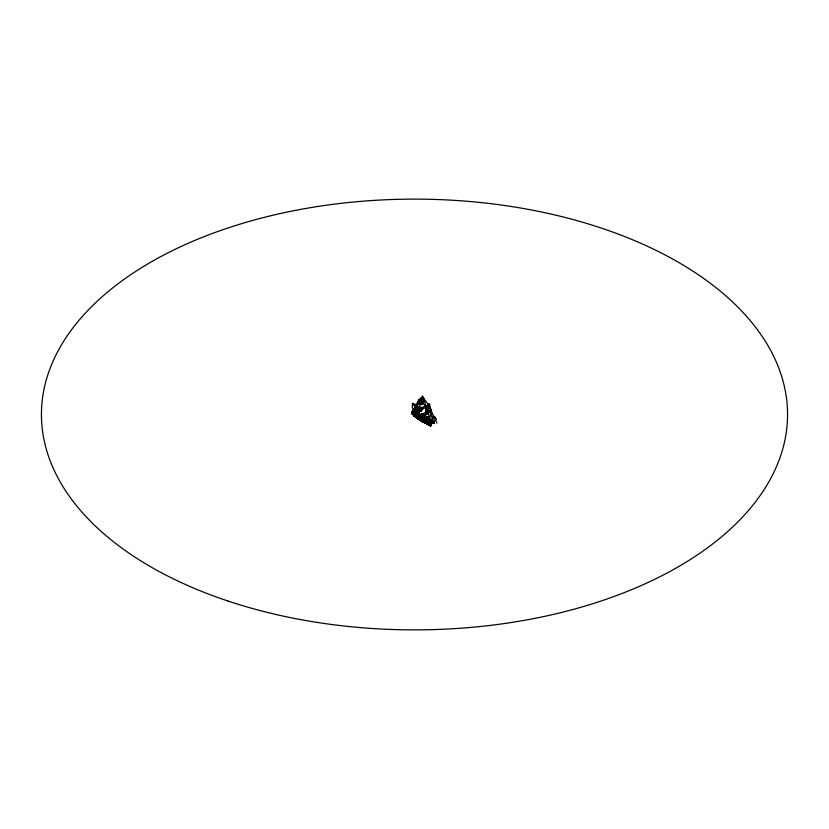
<?xml version="1.0" encoding="UTF-8"?>
<svg xmlns="http://www.w3.org/2000/svg" width="829" height="829" viewBox="0 0 829 829"><rect width="100%" height="100%" fill="white"/><g stroke="black" fill="none" stroke-linecap="round" stroke-linejoin="round"><path stroke-width="1.24" d="M417.163 417.692C415.567 416.282 416.8 415.547 417.775 418.479M422.013 401.764L421.816 402.531M425.059 422.023L426.21 422.925M426.987 423.619C425.557 423.971 421.422 420.707 422.738 420.987M422.749 420.842L422.676 421.795L424.365 422.541M424.023 421.65L423.443 421.277L424.251 422.583M423.774 421.909L423.391 421.308L423.215 422.21M414.573 416.199L417.412 417.578L417.526 418.593L413.754 414.655L418.148 417.837M416.541 417.443L417.298 418.199M420.21 420.106L417.94 418.106L418.407 418.448M418.106 418.635C417.298 417.433 420.749 422.23 424.624 422.831M418.956 419.205L419.111 419.132M419.443 419.256L418.811 419.319M423.142 421.443C424.697 422.624 422.365 421.671 420.013 419.868L420.23 419.982M421.163 420.469L421.619 420.624M416.459 417.484L416.054 416.666L419.184 419.909M426.23 421.795C424.935 420.956 427.381 421.971 425.515 421.733M426.168 423.37C436.386 432.013 426.894 415.174 433.909 422.894C428.945 422.925 429.453 421.453 433.909 422.894C432.79 423.018 425.795 414.241 428.541 418.344M433.733 422.666L433.546 423.515L431.847 422.863A1.876 0.86 44 0 0 431.494 422.749L432.044 422.438A1.876 1.223 78.9 0 1 432.365 422.552L433.816 423.36L433.598 422.738M414.5 416.531L414.541 414.054L413.443 412.314A1.876 1.161 -3.5 0 1 413.205 412.117C413.598 409.972 412.624 412.106 414.293 412.345L414.345 411.619C411.93 411.246 412.79 412.168 414.065 413.443M425.826 421.681L429.298 422.707M413.267 413.06L413.246 410.604M412.852 414.303L414.697 415.712L415.122 414.614L414.997 415.329L412.521 413.775L414.096 414.842A3.648 2.104 -60 0 1 414.386 415.505L414.894 415.94A12.052 7.409 -3.5 0 0 415.215 416.293L416.78 417.775M426.831 421.92L426.759 420.997A23.761 13.72 -60 0 1 427.215 420.697M414.179 414.635L414.023 414.023C412.179 415.256 415.598 415.215 414.635 413.391M426.51 422.054L426.831 421.039M414.863 409.174L414.987 408.479L415.961 409.536M422.614 420.914C422.065 421.94 424.811 421.868 423.536 421.246M423.909 421.526L423.194 421.702M425.805 421.743L426.293 421.391M421.412 420.8L420.034 419.868L420.521 419.588M420.22 419.401L420.521 419.992M422.386 420.645L421.982 421.422M418.334 418.728C417.837 417.733 417.101 418.686 418.438 419.36M413.982 410.728L414.106 410.738A1.243 0.715 -60 0 0 414.324 410.542L414.407 410.438M416.013 416.769C417.153 418.593 413.288 413.65 419.028 418.427M417.101 417.35L417.412 417.971M417.909 418.282L418.355 418.583L418.085 418.054M427.515 412.137L427.546 413.07M428.189 412.49L427.401 412.376M417.806 414.749C418.054 418.407 412.189 412.023 415.754 410.023M418.448 407.982L418.977 407.453L415.474 415.018L415.412 416.448L416.997 417.806M416.666 416.697C415.733 418.49 415.526 413.837 415.267 415.536L415.433 416.707M414.894 415.205L415.122 414.614L414.894 415.256L412.925 414.179L414.231 414.966L413.474 413.319L413.567 414.852M414.531 409.453L415.567 406.593L414.22 409.132L415.163 410.106C415.806 411.557 413.889 410.51 413.775 410.821C414.904 411.64 416.914 412.365 417.391 414.148L419.65 417.433L425.557 420.469M430.624 422.303L429.66 421.298L431.07 423.039L431.774 422.572A1.896 1.088 60 0 1 432.116 422.697L433.722 423.505L433.95 422.883L430.707 420.686M414.914 415.246L414.914 414.241M412.262 413.567L413.153 414.873L414.531 414.676M414.179 410.666L413.06 409.599L413.205 410.127A26.756 10.922 48.4 0 1 415.246 411.308L414.5 409.806L415.588 409.837M428.417 419.868C422.282 417.505 425.443 418.241 428.593 420.054C431.018 423.422 431.577 420.148 433.401 422.603M414.531 409.92L415.516 410.345L416.448 413.132L419.795 417.381C421.982 419.795 424.054 418.956 425.515 419.101M434.023 422.065L433.557 422.023M414.251 411.495L415.319 410.852L413.982 410.075A3.793 2.186 -60 0 0 414.22 409.132L416.013 409.619M433.671 422.23L428.324 407.847M433.878 422.034L434.189 422.562L433.816 422.168M436.956 423.163L433.38 415.464M421.101 419.308L420.686 418.718L421.132 419.08M424.002 421.028L424.583 420.738M418.883 418.065L418.614 417.381L419.07 418.458L424.831 421.609M419.743 418.023L419.878 418.749L420.075 418.231M421.857 419.743L422.21 419.94M423.039 419.93L423.225 420.635L423.412 420.116M420.251 419.039L425.546 421.878L428.904 422.645M418.541 417.837L417.806 416.697M417.971 417.122C417.256 416.655 417.743 417.122 418.458 417.111M412.096 412.407C410.935 412.915 414.842 413.495 415.018 415.329M412.034 413.122L412.21 411.588L413.816 410.852M415.339 409.889L415.837 411.008C413.795 412.21 415.64 409.702 416.417 411.961M416.572 416.438L415.205 416.572M414.22 409.93L415.008 409.35M415.122 414.604A23.761 13.72 -60 0 0 414.676 414.904L413.723 412.624L414.065 413.039M416.718 416.085L416.718 415.194L416.396 415.878M421.039 418.946L421.091 418.914M422.925 419.992L423.267 420.614L422.997 420.034M418.552 417.64L418.821 418.085M415.464 415.578L415.391 414.925L415.826 415.246M414.148 412.272L413.992 411.94M413.951 413.381L413.992 412.78M413.94 410.852L415.184 410.966L414.832 412.158M416.914 416.251L416.604 416.023M427.94 421.236L428.085 420.241A23.761 13.72 -60 0 1 429.474 419.422C431.422 419.474 432.261 426.5 429.764 424.894M430.717 421.008L431.142 421.888C426.831 421.702 423.028 419.412 420.987 416.8M414.272 411.65L414.241 412.251M413.433 413.215L413.07 412.086L412.054 412.946M413.174 411.371C413.775 412.127 413.588 410.624 413.184 412.023M413.847 413.246L413.744 412.666M414.168 412.231L414.241 411.837M421.847 399.464L422.23 397.215L421.381 401.692M427.847 421.122L427.971 420.531M420.386 417.899L425.65 420.438L424.168 420.179M414.583 416.479L414.738 415.712L415.847 416.303L414.997 415.94M414.946 415.951L414.345 416.51C411.982 414.904 415.443 417.464 414.179 415.702A3.917 2.259 -60 0 0 413.837 415.091L412.987 414.158M415.339 410.469L415.692 411.412L416.085 410.769M417.412 415.992C417.111 411.225 413.889 414.987 415.132 413.194M413.474 409.764C411.754 410.065 415.443 408.79 415.111 411.194M415.412 414.935L414.303 413.733M413.288 411.308C409.713 410.023 418.79 411.961 412.863 409.806M415.536 415.08L417.889 416.396M412.407 413.35L414.231 414.117L414.811 413.433M414.396 413.785C413.961 410.075 418.003 413.018 417.64 412.635M431.111 421.443L430.904 422.666L436.365 419.515L435.422 417.298M431.577 421.37L432.127 421.681M431.391 421.474L432.189 421.774M432.945 422.293L432.448 422.199M416.282 413.308L415.547 414.645M421.287 401.64L422.272 397.164L428.106 404.106L433.349 415.526M432.831 422.417L432.292 422.096M413.381 413.132L412.935 412.065L413.474 413.64M413.681 412.117L413.484 411.246L413.049 412.21L414.811 412.459M413.049 412.054L412.49 412.842M414.914 406.334L415.319 404.438L412.852 403.723M412.158 414.117C411.858 413.277 413.733 412.562 413.049 412.946L413.433 412.396M413.484 411.246L413.35 411.868L413.826 411.391M427.463 409.972L428.251 407.909M413.215 411.764L413.132 410.966M413.091 412.977L413.174 412.593M424.552 419.733L421.132 417.06L421.453 418.241M430.044 424.552L430.738 425.401L427.971 423.816M421.205 401.578L422.282 397.184L423.07 401.806L422.168 404.417C425.381 392.873 418.531 397.588 417.992 403.92M412.842 411.505L413.153 411.06L413.122 411.961M414.687 415.308L414.51 415.412A10.508 6.466 -3.5 0 0 414.801 415.847L415.402 416.479L415.857 415.142M414.189 410.656L415.194 410.718M415.277 413.536C415.308 410.314 420.22 407.93 418.324 407.661M415.868 413.764L416.21 412.604M417.702 416.562L418.624 413.847M417.94 416.738L419.008 414.117M418.956 417.453L419.826 414.697M420.831 402.656L422.002 404.376L422.645 401.609L422.199 397.164L421.111 401.526M419.101 417.557L419.94 414.78M419.277 417.35L417.764 416.376M414.407 413.308L414.624 412.407M414.863 413.837L414.914 413.143L415.381 413.464M415.215 414.085L415.236 413.402M427.36 409.92L428.033 407.941M413.225 410.137L413.225 410.106A27.17 11.088 48.4 0 1 415.288 411.339L416.262 410.894M421.816 402.314L422.344 402.666L421.453 404.5L421.971 401.982M420.945 402.718L421.971 404.417C422.541 389.215 423.629 397.827 422.168 404.417M425.443 417.692L424.645 419.37M425.588 418.044L425.339 418.977A23.481 13.554 -60 0 1 425.816 418.811M425.37 419.484L425.764 418.241L425.464 419.422M427.277 409.868L427.816 407.847M414.728 412.51L414.946 411.516M428.821 407.153L428.023 404.086L426.914 408.137L427.888 409.08L426.634 408.013L428.023 404.086L428.904 407.194M425.204 417.826L424.997 419.267M425.298 419.008L425.816 417.899M414.769 416.054L416.738 417.184A20.062 11.585 -60 0 0 416.386 417.391L416.438 416.593L415.982 417.122M427.194 409.806L427.785 407.795L428.303 411.505L427.557 413.847L426.179 412.78M417.868 403.847L419.039 399.951L421.028 401.578M415.484 412.863L415.381 412.065L415.402 412.863M419.319 417.267L420.054 414.863M426.78 408.065L428.023 404.127M424.676 419.256L425.204 418.79M414.386 416.106L417.36 417.733M418.085 418.448L414.396 416.365L417.878 418.583M423.308 402.293L422.438 400.935M429.184 407.474L428.603 408.106M425.267 420.075L426.054 417.65M417.743 403.775L419.028 399.972L415.402 406.635M421.018 411.163L422.417 408.324M429.37 424.635L430.116 424.862M425.08 419.992L425.919 417.588M414.645 409.609L413.598 410.707L413.132 409.93M427.888 408.987L428.583 407.049M415.153 412.676L415.505 412.117M415.505 412.573L415.588 412.251M423.246 408.345L422.303 407.443M427.65 413.018L429.132 412.075M425.785 417.526L424.697 420.376M417.629 403.713L419.039 399.951M418.676 416.821L419.557 414.521M420.883 411.08L421.733 408.645L422.065 409.277M414.085 411.422C411.951 410.873 414.956 408.624 415.578 410.542M425.008 419.661L425.65 417.453M428.593 411.712L427.754 413.847L428.427 411.619L428.023 408.697M420.148 415.412L419.806 415.661M414.376 409.298L415.422 406.676M414.22 414.345L413.06 414.231M413.889 414.386L413.526 415.94L414.065 414.137M414.189 414.935L413.712 413.93M418.5 416.811L419.443 414.438M420.821 411.039L421.94 408.137M428.178 420.303L424.365 418.749M419.039 403.226C419.236 404.303 418.883 402.687 418.676 403.682M427.94 409.008L428.728 407.132M418.438 416.552L419.339 414.355M420.759 410.987L421.878 408.707M423.412 415.857L420.676 417.515L424.479 419.702L425.526 417.391M419.474 415.775L419.609 414.987L420.365 415.433L419.609 414.863L425.764 418.365L424.427 419.122M419.837 415.567L420.137 414.894M418.977 412.189L418.251 411.485L425.961 407.153L425.536 412.282L418.914 416.096L418.313 411.516L418.956 412.065M424.635 415.174L431.121 411.433L430.634 415.837L425.07 419.07L424.666 415.153M424.023 419.878L425.857 416.106M424.344 419.661L425.93 416.158M427.899 413.153L427.723 412.179M427.785 413.899L428.738 411.795M422.562 402.417L422.002 402.687M416.085 413.474L418.521 407.878M427.339 423.246C426.272 422.075 427.888 423.246 426.52 422.914M418.065 416.365L419.101 414.179M420.655 410.894L421.692 408.707C422.894 409.029 420.645 409.246 421.142 411.246L422.251 408.231M415.806 413.256L419.122 407.474L418.666 407.992M424.168 419.567L424.769 418.521L424.78 419.878M423.08 407.909L421.94 410.044L420.956 409.132M428.116 423.961L429.95 425.08M430.531 424.862L427.909 424.033M426.614 413.029L427.65 413.982L428.904 411.899M415.37 412.946L418.5 407.713L415.422 413.65M413.723 404.821L419.163 403.65M422.199 402.801L421.65 404.676L422.023 402.479L422.417 404.511M421.992 408.78L422.189 409.35M428.189 412.448L427.173 413.256L426.054 412.117M415.132 410.977L414.231 410.148A3.793 2.186 -60 0 0 414.469 409.205L414.832 408.583L415.06 410.49L419.35 412.106M418.448 409.236L417.443 408.2M421.474 398.552L422.997 398.552L421.723 398.822M418.956 403.371L419.142 403.226M418.811 408.282L418.49 407.319L419.122 407.516M422.23 402.169L422.438 402.127M421.94 408.034L421.743 408.428M427.971 412.541L427.557 412.003M432.697 416.448L432.697 417.246L434.116 417.267L434.116 416.427L432.655 416.427L433.391 416.282M434.075 417.246L434.075 416.448M434.272 417.495L432.728 417.909L433.391 416.977L434.323 417.526L432.759 417.857M419.308 412.075L417.547 411.122M416.863 410.531L418.365 412.013M412.873 412.852C412.863 417.971 412.117 407.692 412.127 413.93L412.552 414.531M412.324 412.438L412.666 413.225M422.997 414.448L424.313 415.505M413.36 410.282L413.692 410.334A15.067 6.155 48.4 0 0 414.956 411.049L414.655 410.925M418.666 403.36L419.215 403.847M414.065 409.889L415.391 410.314M415.785 411.319L414.925 409.671L414.179 409.847M417.194 411.93L418.365 411.702M418.728 411.868L418.417 411.744M424.21 415.588L422.22 414.096M423.298 414.655L423.712 415.028M422.417 402.915L423.308 402.252M418.003 411.94C416.956 411.598 417.92 411.609 417.277 412.759M423.246 408.314L421.36 409.267L420.241 408.086M420.21 411.516L415.122 404.925L414.78 408.552M414.479 409.785L413.35 409.495M421.412 414.334L424.002 415.153L421.412 414.293M421.982 414.096L424.002 415.111M421.681 414.355L422.521 414.438M423.432 414.842L422.697 414.417M422.925 414.977L424.935 416.189M429.101 418.054L428.272 417.308L429.028 418.448M427.733 416.863L428.572 417.474M427.567 416.904L429.007 417.795M429.463 418.189L428.469 417.598L429.712 419.101M429.204 417.93L428.261 417.277L428.676 417.588M422.593 421.598L421.888 421.163L422.375 420.697M414.5 415.091L414.065 414.624M423.101 402.469L421.702 403.07L420.728 402.511M415.723 415.505L415.567 415.971M415.702 415.712L414.987 415.806M416.521 417.049L414.728 415.847L415.857 416.427L415.319 416.407M415.319 413.029L417.806 414.873A23.761 13.72 -60 0 1 419.163 414.023M417.661 418.666L418.272 418.842M421.598 421.215L421.298 420.759M424.013 422.158L422.717 421.961M430.116 421.702L433.857 423.163L430.976 421.205L427.992 412.894M413.111 413.277L413.039 413.132M414.842 412.583L414.137 412.459M417.806 414.873C419.101 412.78 419.453 417.319 418.821 413.992M415.712 416.821L416.179 417.111A23.761 13.72 -60 0 1 416.624 416.832L416.168 416.572M427.826 421.215L428.137 421.101A23.761 13.72 -60 0 1 429.95 420.054L429.484 418.686M427.743 423.173L428.013 422.179M418.262 414.573L418.707 414.293L418.562 415.267M416.21 417.132L416.085 416.231M416.282 416.49L416.624 416.956M425.308 418.521L425.764 418.231L419.723 414.749M428.593 419.868L426.697 419.899L424.438 418.759M427.267 423.101L426.52 423.474L428.189 423.92L424.904 422.935M429.805 425.039L428.541 424.085L429.101 424.293M423.453 419.308L423.35 418.272M423.236 418.469L423.236 419.505M428.572 419.992L429.505 419.35M429.08 424.147L429.339 424.78M429.723 424.158L429.318 424.355A18.134 10.881 -2.1 0 1 428.438 424.054M429.246 424.676C428.489 423.754 430.852 424.593 430.147 425.204M416.054 406.106L417.36 405.495L416.997 407.941L419.412 408.075M421.256 401.764L420.645 399.671L417.681 401.381L417.194 404.749L421.329 402.355M419.246 402.604L420.199 403.226L420.759 400.158L424.002 398.283L424.717 400.697L419.256 404.044L418.293 404.137L417.505 403.06M417.681 402.915L417.723 403.474L417.712 402.894M417.992 402.77L417.992 403.319M418.241 402.635L418.241 403.174M420.666 401.961L420.666 402.552M421.702 401.91L421.733 401.381M417.07 407.36L416.997 407.899M418.22 406.645L418.282 407.194M417.36 407.733L417.319 407.163M419.868 406.552L416.552 408.459L417.236 404.977L421.184 402.697L421.795 404.127M412.365 411.464L413.557 410.645M412.459 411.723L412.096 412.086M415.536 410.034L415.889 410.583M415.878 410.231L415.795 411.464L415.951 410.78L417.702 411.681M421.111 407.619L421.142 408.148M416.065 410.935L415.857 411.485L415.505 410.251M420.21 408.656L422.334 407.422M413.184 413.505L413.132 414.687M416.914 411.598L417.412 412.718M417.256 411.402L417.795 412.5M417.484 411.526L417.256 413.122L417.547 412.593M417.111 412.407L417.37 411.712M418.282 411.961L416.935 412.946M426.976 407.049L421.992 402.604M427.225 406.915L427.225 407.464M426.541 407.889C425.961 406.645 427.505 409.516 428.603 408.065M426.79 407.744L426.759 407.174M427.039 407.599L427.008 407.039M428.324 406.863L429.09 407.35M415.08 416.324L414.78 415.661M414.676 415.982L416.168 417.018M414.573 415.567L415.215 415.92M418.231 414.075L418.396 414.666M414.604 415.764L415.215 416.044M419.091 414.801A23.761 13.72 -60 0 0 417.733 415.65L417.93 414.738L418.003 415.557M418.448 414.863L418.51 415.039M418.707 414.168L418.697 415.516L419.609 415.028M418.583 415.37L420.282 415.298M426.344 412.49L426.344 411.909L426.303 412.469M426.634 411.744L426.593 412.303M423.318 415.609L426.147 417.246M423.101 415.826C423.971 419.412 422.676 413.215 420.562 417.06L420.769 416.79M421.267 417.515L421.049 418.127L420.925 417.111M421.298 417.64L421.122 418.562M420.977 418.179L421.546 418.365L421.35 417.816M423.194 416.904L423.764 417.08L423.495 415.63L423.702 416.583M423.401 417.298L423.609 416.738M426.572 417.484L427.049 418.013M420.624 414.355L426.666 417.837L426.438 417.111L427.122 417.474M427.868 417.401L427.432 418.262M422.262 421.609L422.624 421.671M423.733 422.313L425.049 422.458L423.743 421.909M429.66 420.044L429.329 420.23M428.831 420.593L428.935 419.868M428.375 420.935L428.738 420.303L428.375 420.935L433.546 423.515L430.199 421.66L427.453 421.142M435.443 417.35L431.557 419.629C428.489 420.914 436.759 424.096 432.759 422.842M426.842 423.35L427.111 423.702M431.629 422.479C438.468 425.567 424.096 418.334 433.526 423.546M430.438 421.712L431.132 422.199M430.79 421.888L430.251 421.629M430.956 422.106L431.505 422.427M431.546 422.407L429.764 422.655M428.334 424.137L430.324 424.904M429.153 424.552L429.93 424.106M430.324 425.008L428.686 424.23L429.712 424.355M433.049 422.614L433.909 422.894L431.184 421.277M428.894 424.5L429.712 424.738M414.137 410.044L414.883 409.63M417.65 411.547L417.36 413.184M424.635 419.028L424.852 418.904A23.761 13.72 -60 0 1 427.577 417.37L427.899 417.412M429.049 419.733L429.671 419.412L430.324 420.282M420.386 419.65L420.075 419.474M412.666 413.712L412.852 414.417M416.106 413.329A23.761 13.72 -60 0 1 417.92 412.282L419.173 412.469M413.567 413.992L414.5 414.023M415.961 414.075L415.484 413.153M415.857 413.961L416.065 414.044M417.826 416.863L419.847 417.712M419.08 417.236L418.635 417.795M419.142 417.256L419.723 417.681L417.256 416.013M415.712 409.785L415.785 409.702A15.067 10.653 75 0 1 415.35 409.36L415.992 409.018M412.127 413.93L412.314 411.806M421.961 398.397L423.08 398.034L422.23 397.547L421.671 398.355M422.831 398.376L421.64 398.376M413.308 411.754L413.288 410.956L412.977 412.241M417.909 418.759L419.65 419.743M415.868 413.422L414.22 412.469M422.945 421.982L422.013 421.598M412.697 412.573L412.272 412.054M414.759 409.661L414.5 408.966L414.655 410.003M427.94 417.464L429.142 418.241M416.448 413.132L416.21 411.93M414.355 413.08L414.749 412.718M412.697 411.588L412.946 412.707L414.355 413.143M430.261 421.723L433.702 423.277M430.116 421.588L430.811 421.692M429.287 422.583L431.339 423.018L431.059 422.438M429.495 423.495L431.235 423.785L430.945 423.236M428.593 423.329L427.412 423.111M428.686 423.35L431.132 423.764M429.318 423.567L426.956 423.018M429.93 424.365L430.717 424.189M427.173 413.215L426.013 412.645L428.147 411.412L429.132 412.117M427.153 421.225L424.78 420.407M422.5 398.397L421.857 398.552L422.5 398.366M429.484 424.251L428.282 424.137M414.355 412.583L415.826 413.578M429.899 424.5L430.966 424.707L430.583 423.992M433.308 422.272L434.075 422.324M426.531 423.018L424.738 422.344M429.982 424.759L429.37 424.054L428.562 424.427L428.78 423.64M430.22 425.028L429.557 424.728M428.448 423.982L429.443 424.438M416.137 409.485L412.376 408.065L412.417 403.174L416.065 407.909M415.433 405.329L416.697 405.733L416.479 406.656L417.256 406.428L417.578 408.22L418.645 409.174M424.697 418.614L425.453 419.059L425.64 418.334M429.235 424.583L430.033 425.09L429.681 423.795M430.5 425.453L429.526 424.894M427.339 423.774L426.603 423.36M429.07 424.51L428.614 424.396M417.857 411.723L419.153 412.303M419.049 412.417L418.21 411.598M421.505 414.22L423.764 415.288M423.899 419.94L425.36 420.604M417.795 411.972L418.148 412.075M419.215 412.573L417.526 411.598L417.515 412.51M417.101 410.935L418.49 411.951M421.443 414.345L422.521 414.883M414.914 408.998L415.971 409.516M429.816 421.412L433.453 423.153L429.66 421.287M423.65 422.127L422.572 421.93M422.189 414.687L423.692 415.495M415.205 409.36L415.712 409.681A27.17 19.212 75 0 0 415.37 409.474L415.35 409.371M421.888 421.122L422.997 421.702M422.769 415.764L423.173 416.085L422.116 415.536M416.065 417.049L416.117 417.111A23.73 13.699 -60 0 1 416.552 416.79M428.52 424.365L429.028 424.635L429.059 423.774M416.51 410.687L417.142 411.018M424.427 416.759L425.246 417.122M421.702 420.863L422.614 421.453M432.365 422.552L433.826 423.37M421.754 407.754L421.754 407.215M426.883 412.137L426.925 411.567M428.769 417.889L429.816 419.184M417.92 412.251L417.992 412.293A23.761 13.72 -60 0 0 416.179 413.37M417.702 412.469L417.225 413.557M420.624 414.22L426.769 417.847M423.122 416.334L423.339 415.785A23.481 13.554 -60 0 0 420.676 417.319L421.028 418.5M420.987 417.909L420.707 417.111M416.085 416.541L416.738 416.935M426.738 423.184L427.536 423.598M417.889 418.127L414.469 415.764M427.94 424.023L428.842 424.583M426.344 423.267L430.873 425.982L428.821 424.697M418.655 419.028L419.412 419.464L419.453 418.935M424.355 422.324L425.339 422.894M416.925 410.656L417.795 411.163M415.329 409.391L415.857 409.692L414.604 409.713M419.08 418.313L420.23 419.184M419.536 417.36L423.857 419.971M418.148 416.593L419.173 417.288M417.174 408.044L418.552 409.039L417.319 408.137M429.153 418.386L428.002 417.847M417.464 418.158L418.137 418.749M415.122 413.277L416.127 414.013M417.526 416.49L419.35 417.806M415.723 415.857L414.821 415.194M417.743 408.376L418.738 409.143M428.914 418.635L430.199 420.096M420.386 408.801L421.754 410.044M426.78 413.122L427.754 413.961M426.293 412.842L427.515 413.899M426.78 408.096L427.816 409.039L427.101 408.282M426.458 412.946L427.557 413.961M417.754 411.039L418.458 411.826M415.225 409.754L415.018 409.474A3.793 2.186 -60 0 1 414.78 408.811M423.039 421.992L423.039 421.35M414.914 408.977L414.904 408.977A3.793 2.186 -60 0 0 415.132 409.619M430.292 420.148L430.572 420.728M422.002 404.459L421.267 402.894M430.572 420.645L431.018 421.578L430.8 420.707M430.976 421.205L431.267 421.868M415.039 416.148L414.966 415.36M423.132 415.837L423.381 416.821M418.769 415.174L418.479 414.189L418.707 415.153M428.593 420.531L428.417 419.888M421.205 417.122L421.495 418.344M421.267 416.894L421.495 417.857L420.738 416.749M418.842 413.982L419.07 415.422M427.712 423.07L427.629 422.427M422.065 402.366L422.303 404.459M429.121 419.64L429.194 420.469M427.277 411.371L427.277 411.951M425.308 418.137L425.153 419.018M423.091 416.231L423.246 417.101M422.914 415.837L423.059 416.407M423.018 418.158L422.904 419.308M421.464 407.381L421.464 407.961M418.541 406.459L418.541 407.049M417.992 412.293L417.92 411.474L417.692 412.863M417.091 412.034L417.153 413.516M414.78 415.474L414.78 416.303M414.427 414.106L414.345 416.51M415.36 409.443A26.756 18.922 75 0 1 415.702 409.63M416.21 413.267A23.761 13.72 -60 0 1 418.023 412.22M417.733 414.832A23.761 13.72 -60 0 1 419.091 413.982M417.806 415.692A23.761 13.72 -60 0 1 419.163 414.852M424.407 420.075A23.761 13.72 -60 0 1 424.852 419.764M427.577 418.199A23.761 13.72 -60 0 1 428.023 417.982M428.096 420.22A23.274 13.43 -60 0 1 429.857 419.205M424.479 419.64A23.481 13.554 -60 0 1 424.904 419.36M420.676 417.453A23.481 13.554 -60 0 1 423.339 415.909M426.925 405.889L426.386 408.852L430.168 406.676L429.526 403.764L426.925 405.889M419.847 405.163L418.904 409.599L425.816 405.609L424.717 401.599L419.785 404.542L419.847 405.163M426.158 410.396L425.37 413.505L431.184 410.148L430.261 407.443L426.158 410.396M433.059 417.298L433.857 417.495L433.059 417.339M420.852 407.775L420.821 408.334L420.852 407.775M433.702 422.811L431.173 421.091L433.733 422.79M227.975 601.025A373.05 215.374 0 0 0 787.55 414.5A373.05 215.374 0 0 0 227.975 227.975A373.05 215.374 0 0 0 227.975 601.025"/></g></svg>
